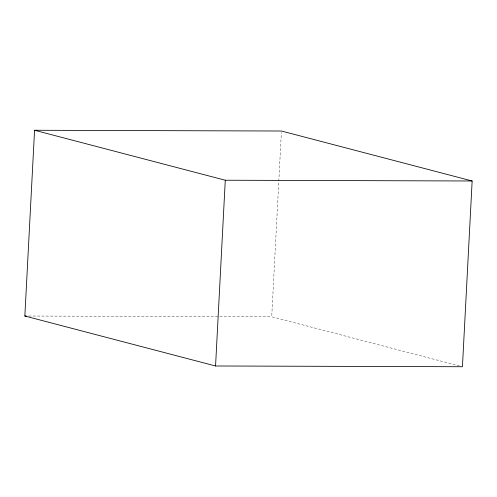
<?xml version="1.0" encoding="UTF-8"?>
<svg xmlns="http://www.w3.org/2000/svg" width="497" height="497" viewBox="0 0 497 497"><rect width="100%" height="100%" fill="white"/><g stroke="black" fill="none" stroke-linecap="round" stroke-linejoin="round"><path stroke-width="0.37" stroke-dasharray="2.48 1.86" d="M459.433 365.947L271.722 316.769L281.358 132.562M28.733 316.024L271.722 316.769"/><path stroke-width="0.75" d="M24.85 316.017L34.566 130.264L281.439 131.015L472.15 180.983L462.434 366.736L215.561 365.985L24.85 316.017L26.403 316.017M215.561 365.985L225.278 180.231L34.566 130.264M225.278 180.231L472.15 180.983"/></g></svg>
